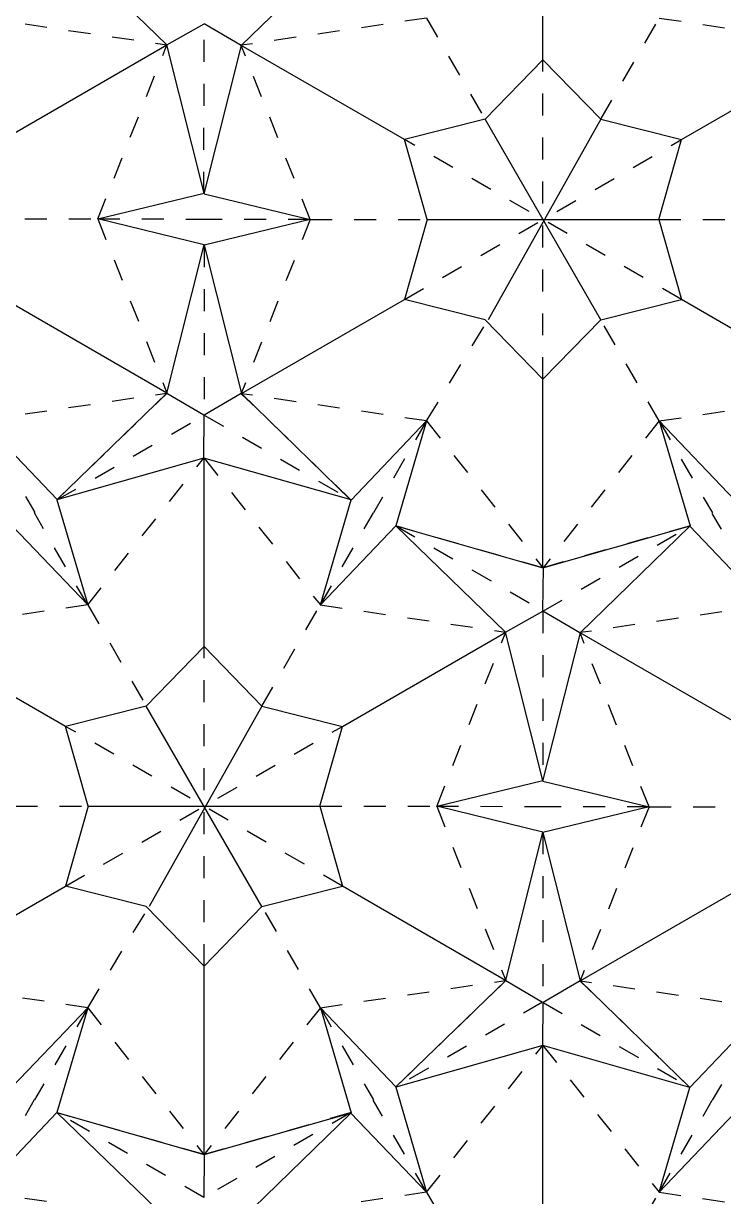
# Model space of a CAD drawing. Extents: x 8 to 204, y -288 to -10.
# Drawn here: x 105.4 to 150.3, y -168 to -92.7 of the extents above; entities that cross this region are included whole.
import ezdxf

# ---------------------------------------------------------------- set-up
doc = ezdxf.new("R2010")
doc.units = 0
for name, pattern in [('AI-LINETYPE-155', [2.822222, 1.411111, -1.411111]), ('AI-LINETYPE-156', [2.822222, 1.411111, -1.411111]), ('AI-LINETYPE-157', [2.822222, 1.411111, -1.411111]), ('AI-LINETYPE-159', [2.822222, 1.411111, -1.411111]), ('AI-LINETYPE-160', [2.822222, 1.411111, -1.411111]), ('AI-LINETYPE-161', [2.822222, 1.411111, -1.411111]), ('AI-LINETYPE-162', [2.822222, 1.411111, -1.411111]), ('AI-LINETYPE-163', [2.822222, 1.411111, -1.411111]), ('AI-LINETYPE-164', [2.822222, 1.411111, -1.411111]), ('AI-LINETYPE-165', [2.822222, 1.411111, -1.411111]), ('AI-LINETYPE-167', [2.822222, 1.411111, -1.411111]), ('AI-LINETYPE-168', [2.822222, 1.411111, -1.411111]), ('AI-LINETYPE-172', [2.822222, 1.411111, -1.411111]), ('AI-LINETYPE-173', [2.822222, 1.411111, -1.411111]), ('AI-LINETYPE-174', [2.822222, 1.411111, -1.411111]), ('AI-LINETYPE-175', [2.822222, 1.411111, -1.411111]), ('AI-LINETYPE-176', [2.822222, 1.411111, -1.411111]), ('AI-LINETYPE-180', [2.822222, 1.411111, -1.411111]), ('AI-LINETYPE-181', [2.822222, 1.411111, -1.411111]), ('AI-LINETYPE-182', [2.822222, 1.411111, -1.411111]), ('AI-LINETYPE-183', [2.822222, 1.411111, -1.411111]), ('AI-LINETYPE-184', [2.822222, 1.411111, -1.411111]), ('AI-LINETYPE-185', [2.822222, 1.411111, -1.411111]), ('AI-LINETYPE-192', [2.822222, 1.411111, -1.411111]), ('AI-LINETYPE-195', [2.822222, 1.411111, -1.411111]), ('AI-LINETYPE-196', [2.822222, 1.411111, -1.411111]), ('AI-LINETYPE-284', [2.822222, 1.411111, -1.411111]), ('AI-LINETYPE-286', [2.822222, 1.411111, -1.411111]), ('AI-LINETYPE-292', [2.822222, 1.411111, -1.411111]), ('AI-LINETYPE-293', [2.822222, 1.411111, -1.411111]), ('AI-LINETYPE-294', [2.822222, 1.411111, -1.411111]), ('AI-LINETYPE-295', [2.822222, 1.411111, -1.411111]), ('AI-LINETYPE-302', [2.822222, 1.411111, -1.411111]), ('AI-LINETYPE-303', [2.822222, 1.411111, -1.411111]), ('AI-LINETYPE-312', [2.822222, 1.411111, -1.411111]), ('AI-LINETYPE-313', [2.822222, 1.411111, -1.411111]), ('AI-LINETYPE-321', [2.822222, 1.411111, -1.411111]), ('AI-LINETYPE-322', [2.822222, 1.411111, -1.411111]), ('AI-LINETYPE-323', [2.822222, 1.411111, -1.411111]), ('AI-LINETYPE-328', [2.822222, 1.411111, -1.411111]), ('AI-LINETYPE-329', [2.822222, 1.411111, -1.411111]), ('AI-LINETYPE-330', [2.822222, 1.411111, -1.411111]), ('AI-LINETYPE-331', [2.822222, 1.411111, -1.411111]), ('AI-LINETYPE-332', [2.822222, 1.411111, -1.411111]), ('AI-LINETYPE-333', [2.822222, 1.411111, -1.411111]), ('AI-LINETYPE-334', [2.822222, 1.411111, -1.411111]), ('AI-LINETYPE-335', [2.822222, 1.411111, -1.411111]), ('AI-LINETYPE-336', [2.822222, 1.411111, -1.411111]), ('AI-LINETYPE-337', [2.822222, 1.411111, -1.411111]), ('AI-LINETYPE-338', [2.822222, 1.411111, -1.411111]), ('AI-LINETYPE-339', [2.822222, 1.411111, -1.411111]), ('AI-LINETYPE-340', [2.822222, 1.411111, -1.411111]), ('AI-LINETYPE-341', [2.822222, 1.411111, -1.411111]), ('AI-LINETYPE-342', [2.822222, 1.411111, -1.411111]), ('AI-LINETYPE-343', [2.822222, 1.411111, -1.411111]), ('AI-LINETYPE-345', [2.822222, 1.411111, -1.411111]), ('AI-LINETYPE-346', [2.822222, 1.411111, -1.411111]), ('AI-LINETYPE-348', [2.822222, 1.411111, -1.411111]), ('AI-LINETYPE-349', [2.822222, 1.411111, -1.411111]), ('AI-LINETYPE-350', [2.822222, 1.411111, -1.411111]), ('AI-LINETYPE-351', [2.822222, 1.411111, -1.411111]), ('AI-LINETYPE-352', [2.822222, 1.411111, -1.411111]), ('AI-LINETYPE-354', [2.822222, 1.411111, -1.411111]), ('AI-LINETYPE-355', [2.822222, 1.411111, -1.411111]), ('AI-LINETYPE-356', [2.822222, 1.411111, -1.411111]), ('AI-LINETYPE-357', [2.822222, 1.411111, -1.411111]), ('AI-LINETYPE-358', [2.822222, 1.411111, -1.411111]), ('AI-LINETYPE-359', [2.822222, 1.411111, -1.411111]), ('AI-LINETYPE-361', [2.822222, 1.411111, -1.411111]), ('AI-LINETYPE-362', [2.822222, 1.411111, -1.411111]), ('AI-LINETYPE-364', [2.822222, 1.411111, -1.411111]), ('AI-LINETYPE-372', [2.822222, 1.411111, -1.411111]), ('AI-LINETYPE-381', [2.822222, 1.411111, -1.411111]), ('AI-LINETYPE-382', [2.822222, 1.411111, -1.411111]), ('AI-LINETYPE-383', [2.822222, 1.411111, -1.411111]), ('AI-LINETYPE-384', [2.822222, 1.411111, -1.411111]), ('AI-LINETYPE-388', [2.822222, 1.411111, -1.411111]), ('AI-LINETYPE-389', [2.822222, 1.411111, -1.411111]), ('AI-LINETYPE-390', [2.822222, 1.411111, -1.411111]), ('AI-LINETYPE-397', [2.822222, 1.411111, -1.411111]), ('AI-LINETYPE-398', [2.822222, 1.411111, -1.411111]), ('AI-LINETYPE-401', [2.822222, 1.411111, -1.411111]), ('AI-LINETYPE-402', [2.822222, 1.411111, -1.411111]), ('AI-LINETYPE-485', [2.822222, 1.411111, -1.411111]), ('AI-LINETYPE-494', [2.822222, 1.411111, -1.411111]), ('AI-LINETYPE-496', [2.822222, 1.411111, -1.411111]), ('AI-LINETYPE-497', [2.822222, 1.411111, -1.411111]), ('AI-LINETYPE-499', [2.822222, 1.411111, -1.411111]), ('AI-LINETYPE-504', [2.822222, 1.411111, -1.411111]), ('AI-LINETYPE-505', [2.822222, 1.411111, -1.411111]), ('AI-LINETYPE-508', [2.822222, 1.411111, -1.411111]), ('AI-LINETYPE-514', [2.822222, 1.411111, -1.411111]), ('AI-LINETYPE-515', [2.822222, 1.411111, -1.411111]), ('AI-LINETYPE-516', [2.822222, 1.411111, -1.411111]), ('AI-LINETYPE-517', [2.822222, 1.411111, -1.411111]), ('AI-LINETYPE-620', [2.822222, 1.411111, -1.411111]), ('AI-LINETYPE-630', [2.822222, 1.411111, -1.411111]), ('AI-LINETYPE-640', [2.822222, 1.411111, -1.411111])]:
    doc.linetypes.add(name, pattern=pattern)
doc.layers.add('MOUNTAINLINE', color=7, linetype='CONTINUOUS')
doc.layers.add('VALLEYLINE', color=7, linetype='CONTINUOUS')

# ---------------------------------------------------------------- blocks, each defined once
blk = doc.blocks.new('BLOCK_50')
at = {"layer": 'VALLEYLINE', "color": 29, "linetype": 'AI-LINETYPE-164'}
blk.add_lwpolyline([(146.224, -118.187), (138.766, -127.61)], dxfattribs=at)
blk = doc.blocks.new('BLOCK_51')
at = {"layer": 'VALLEYLINE', "color": 29, "linetype": 'AI-LINETYPE-165'}
blk.add_lwpolyline([(131.297, -118.187), (138.756, -127.61)], dxfattribs=at)
blk = doc.blocks.new('BLOCK_53')
at = {"layer": 'VALLEYLINE', "color": 29, "linetype": 'AI-LINETYPE-167'}
blk.add_lwpolyline([(146.222, -118.189), (158.112, -116.441)], dxfattribs=at)
blk = doc.blocks.new('BLOCK_54')
at = {"layer": 'VALLEYLINE', "color": 29, "linetype": 'AI-LINETYPE-168'}
blk.add_lwpolyline([(146.222, -92.337), (158.112, -94.085)], dxfattribs=at)
blk = doc.blocks.new('BLOCK_58')
at = {"layer": 'VALLEYLINE', "color": 29, "linetype": 'AI-LINETYPE-172'}
blk.add_lwpolyline([(123.836, -105.264), (119.405, -94.093)], dxfattribs=at)
blk = doc.blocks.new('BLOCK_59')
at = {"layer": 'VALLEYLINE', "color": 29, "linetype": 'AI-LINETYPE-173'}
blk.add_lwpolyline([(131.299, -92.337), (119.41, -94.085)], dxfattribs=at)
blk = doc.blocks.new('BLOCK_60')
at = {"layer": 'VALLEYLINE', "color": 29, "linetype": 'AI-LINETYPE-174'}
blk.add_lwpolyline([(131.299, -118.189), (119.41, -116.441)], dxfattribs=at)
blk = doc.blocks.new('BLOCK_61')
at = {"layer": 'VALLEYLINE', "color": 29, "linetype": 'AI-LINETYPE-175'}
blk.add_lwpolyline([(123.836, -105.261), (119.405, -116.432)], dxfattribs=at)
blk = doc.blocks.new('BLOCK_88')
at = {"layer": 'VALLEYLINE', "color": 29, "linetype": 'AI-LINETYPE-292'}
blk.add_lwpolyline([(110.207, -105.227), (114.639, -116.398)], dxfattribs=at)
blk = doc.blocks.new('BLOCK_89')
at = {"layer": 'VALLEYLINE', "color": 29, "linetype": 'AI-LINETYPE-293'}
blk.add_lwpolyline([(102.744, -118.154), (114.633, -116.406)], dxfattribs=at)
blk = doc.blocks.new('BLOCK_90')
at = {"layer": 'VALLEYLINE', "color": 29, "linetype": 'AI-LINETYPE-294'}
blk.add_lwpolyline([(102.744, -92.302), (114.633, -94.05)], dxfattribs=at)
blk = doc.blocks.new('BLOCK_91')
at = {"layer": 'VALLEYLINE', "color": 29, "linetype": 'AI-LINETYPE-295'}
blk.add_lwpolyline([(110.207, -105.23), (114.639, -94.059)], dxfattribs=at)
blk = doc.blocks.new('BLOCK_98')
at = {"layer": 'VALLEYLINE', "color": 29, "linetype": 'AI-LINETYPE-336'}
blk.add_lwpolyline([(124.48, -155.847), (117.022, -165.27)], dxfattribs=at)
blk = doc.blocks.new('BLOCK_99')
at = {"layer": 'VALLEYLINE', "color": 29, "linetype": 'AI-LINETYPE-337'}
blk.add_lwpolyline([(109.553, -155.847), (117.012, -165.27)], dxfattribs=at)
blk = doc.blocks.new('BLOCK_100')
at = {"layer": 'VALLEYLINE', "color": 29, "linetype": 'AI-LINETYPE-338'}
blk.add_lwpolyline([(131.942, -142.921), (136.373, -154.092)], dxfattribs=at)
blk = doc.blocks.new('BLOCK_101')
at = {"layer": 'VALLEYLINE', "color": 29, "linetype": 'AI-LINETYPE-339'}
blk.add_lwpolyline([(124.478, -155.848), (136.368, -154.1)], dxfattribs=at)
blk = doc.blocks.new('BLOCK_102')
at = {"layer": 'VALLEYLINE', "color": 29, "linetype": 'AI-LINETYPE-340'}
blk.add_lwpolyline([(124.478, -129.996), (136.368, -131.745)], dxfattribs=at)
blk = doc.blocks.new('BLOCK_103')
at = {"layer": 'VALLEYLINE', "color": 29, "linetype": 'AI-LINETYPE-341'}
blk.add_lwpolyline([(131.942, -142.924), (136.373, -131.753)], dxfattribs=at)
blk = doc.blocks.new('BLOCK_104')
at = {"layer": 'VALLEYLINE', "color": 29, "linetype": 'AI-LINETYPE-342'}
blk.add_lwpolyline([(109.553, -129.997), (117.012, -120.575)], dxfattribs=at)
blk = doc.blocks.new('BLOCK_105')
at = {"layer": 'VALLEYLINE', "color": 29, "linetype": 'AI-LINETYPE-343'}
blk.add_lwpolyline([(117.022, -120.575), (124.48, -129.997)], dxfattribs=at)
blk = doc.blocks.new('BLOCK_107')
at = {"layer": 'VALLEYLINE', "color": 29, "linetype": 'AI-LINETYPE-345'}
blk.add_lwpolyline([(109.555, -129.996), (97.666, -131.744)], dxfattribs=at)
blk = doc.blocks.new('BLOCK_108')
at = {"layer": 'VALLEYLINE', "color": 29, "linetype": 'AI-LINETYPE-346'}
blk.add_lwpolyline([(109.555, -155.848), (97.666, -154.1)], dxfattribs=at)
blk = doc.blocks.new('BLOCK_118')
at = {"layer": 'VALLEYLINE', "color": 29, "linetype": 'AI-LINETYPE-381'}
blk.add_lwpolyline([(145.57, -142.958), (141.139, -131.787)], dxfattribs=at)
blk = doc.blocks.new('BLOCK_119')
at = {"layer": 'VALLEYLINE', "color": 29, "linetype": 'AI-LINETYPE-382'}
blk.add_lwpolyline([(153.034, -130.031), (141.144, -131.778)], dxfattribs=at)
blk = doc.blocks.new('BLOCK_120')
at = {"layer": 'VALLEYLINE', "color": 29, "linetype": 'AI-LINETYPE-383'}
blk.add_lwpolyline([(153.034, -155.882), (141.144, -154.135)], dxfattribs=at)
blk = doc.blocks.new('BLOCK_121')
at = {"layer": 'VALLEYLINE', "color": 29, "linetype": 'AI-LINETYPE-384'}
blk.add_lwpolyline([(145.57, -142.956), (141.139, -154.126)], dxfattribs=at)
blk = doc.blocks.new('BLOCK_150')
at = {"layer": 'VALLEYLINE', "color": 29, "linetype": 'AI-LINETYPE-494'}
blk.add_lwpolyline([(146.213, -167.69), (158.102, -169.438)], dxfattribs=at)
blk = doc.blocks.new('BLOCK_152')
at = {"layer": 'VALLEYLINE', "color": 29, "linetype": 'AI-LINETYPE-496'}
blk.add_lwpolyline([(131.288, -167.691), (138.746, -158.268)], dxfattribs=at)
blk = doc.blocks.new('BLOCK_153')
at = {"layer": 'VALLEYLINE', "color": 29, "linetype": 'AI-LINETYPE-497'}
blk.add_lwpolyline([(138.756, -158.268), (146.215, -167.691)], dxfattribs=at)
blk = doc.blocks.new('BLOCK_155')
at = {"layer": 'VALLEYLINE', "color": 29, "linetype": 'AI-LINETYPE-499'}
blk.add_lwpolyline([(131.29, -167.69), (119.4, -169.438)], dxfattribs=at)
blk = doc.blocks.new('BLOCK_186')
at = {"layer": 'VALLEYLINE', "color": 29, "linetype": 'AI-LINETYPE-620'}
blk.add_lwpolyline([(102.734, -167.656), (114.624, -169.404)], dxfattribs=at)
blk = doc.blocks.new('BLOCK_290')
at = {"layer": 'MOUNTAINLINE', "color": 29}
blk.add_lwpolyline([(142.473, -111.693), (138.761, -115.518)], dxfattribs=at)
blk = doc.blocks.new('BLOCK_291')
at = {"layer": 'MOUNTAINLINE', "color": 29}
blk.add_lwpolyline([(135.048, -111.693), (138.761, -115.518)], dxfattribs=at)
blk = doc.blocks.new('BLOCK_292')
at = {"layer": 'MOUNTAINLINE', "color": 29}
blk.add_lwpolyline([(146.186, -105.263), (147.643, -110.391)], dxfattribs=at)
blk = doc.blocks.new('BLOCK_293')
at = {"layer": 'MOUNTAINLINE', "color": 29}
blk.add_lwpolyline([(142.474, -111.693), (147.643, -110.391)], dxfattribs=at)
blk = doc.blocks.new('BLOCK_294')
at = {"layer": 'MOUNTAINLINE', "color": 29}
blk.add_lwpolyline([(142.474, -98.832), (147.643, -100.135)], dxfattribs=at)
blk = doc.blocks.new('BLOCK_295')
at = {"layer": 'MOUNTAINLINE', "color": 29}
blk.add_lwpolyline([(146.186, -105.262), (147.643, -100.135)], dxfattribs=at)
blk = doc.blocks.new('BLOCK_296')
at = {"layer": 'MOUNTAINLINE', "color": 29}
blk.add_lwpolyline([(135.048, -98.832), (138.761, -95.007)], dxfattribs=at)
blk = doc.blocks.new('BLOCK_297')
at = {"layer": 'MOUNTAINLINE', "color": 29}
blk.add_lwpolyline([(142.473, -98.832), (138.761, -95.007)], dxfattribs=at)
blk = doc.blocks.new('BLOCK_298')
at = {"layer": 'MOUNTAINLINE', "color": 29}
blk.add_lwpolyline([(131.336, -105.262), (129.879, -100.135)], dxfattribs=at)
blk = doc.blocks.new('BLOCK_299')
at = {"layer": 'MOUNTAINLINE', "color": 29}
blk.add_lwpolyline([(135.048, -98.832), (129.879, -100.135)], dxfattribs=at)
blk = doc.blocks.new('BLOCK_300')
at = {"layer": 'MOUNTAINLINE', "color": 29}
blk.add_lwpolyline([(135.048, -111.693), (129.879, -110.391)], dxfattribs=at)
blk = doc.blocks.new('BLOCK_301')
at = {"layer": 'MOUNTAINLINE', "color": 29}
blk.add_lwpolyline([(131.336, -105.263), (129.879, -110.391)], dxfattribs=at)
blk = doc.blocks.new('BLOCK_338')
at = {"layer": 'MOUNTAINLINE', "color": 29}
blk.add_lwpolyline([(120.729, -149.352), (117.017, -153.178)], dxfattribs=at)
blk = doc.blocks.new('BLOCK_339')
at = {"layer": 'MOUNTAINLINE', "color": 29}
blk.add_lwpolyline([(113.304, -149.352), (117.017, -153.178)], dxfattribs=at)
blk = doc.blocks.new('BLOCK_340')
at = {"layer": 'MOUNTAINLINE', "color": 29}
blk.add_lwpolyline([(124.442, -142.922), (125.899, -148.05)], dxfattribs=at)
blk = doc.blocks.new('BLOCK_341')
at = {"layer": 'MOUNTAINLINE', "color": 29}
blk.add_lwpolyline([(120.73, -149.352), (125.899, -148.05)], dxfattribs=at)
blk = doc.blocks.new('BLOCK_342')
at = {"layer": 'MOUNTAINLINE', "color": 29}
blk.add_lwpolyline([(120.73, -136.492), (125.899, -137.794)], dxfattribs=at)
blk = doc.blocks.new('BLOCK_343')
at = {"layer": 'MOUNTAINLINE', "color": 29}
blk.add_lwpolyline([(124.442, -142.922), (125.899, -137.794)], dxfattribs=at)
blk = doc.blocks.new('BLOCK_344')
at = {"layer": 'MOUNTAINLINE', "color": 29}
blk.add_lwpolyline([(113.304, -136.492), (117.017, -132.666)], dxfattribs=at)
blk = doc.blocks.new('BLOCK_345')
at = {"layer": 'MOUNTAINLINE', "color": 29}
blk.add_lwpolyline([(120.729, -136.492), (117.017, -132.666)], dxfattribs=at)
blk = doc.blocks.new('BLOCK_346')
at = {"layer": 'MOUNTAINLINE', "color": 29}
blk.add_lwpolyline([(109.592, -142.922), (108.135, -137.794)], dxfattribs=at)
blk = doc.blocks.new('BLOCK_347')
at = {"layer": 'MOUNTAINLINE', "color": 29}
blk.add_lwpolyline([(113.304, -136.492), (108.135, -137.794)], dxfattribs=at)
blk = doc.blocks.new('BLOCK_348')
at = {"layer": 'MOUNTAINLINE', "color": 29}
blk.add_lwpolyline([(113.304, -149.352), (108.135, -148.05)], dxfattribs=at)
blk = doc.blocks.new('BLOCK_349')
at = {"layer": 'MOUNTAINLINE', "color": 29}
blk.add_lwpolyline([(109.592, -142.922), (108.135, -148.05)], dxfattribs=at)

msp = doc.modelspace()

# ---------------------------------------------------------------- linework, layer by layer
at = {"layer": 'MOUNTAINLINE', "color": 29}
for points in [[(138.761, -95.007), (138.766, -82.915)], [(117.027, -103.573), (114.633, -94.05), (107.59, -87.226)], [(126.456, -87.259), (119.41, -94.099), (117.004, -103.606)], [(114.633, -94.05), (117.027, -92.697)], [(119.396, -94.093), (117.027, -92.697)], [(104.165, -100.1), (114.639, -94.059)], [(129.879, -100.135), (119.41, -94.099)], [(147.643, -100.135), (158.117, -94.093)], [(142.473, -111.693), (135.048, -98.832)], [(142.474, -98.832), (135.239, -111.693)], [(117.027, -106.886), (110.207, -105.227), (117.027, -103.573)], [(117.017, -103.606), (123.836, -105.264), (117.017, -106.918)], [(131.336, -105.262), (146.186, -105.263)], [(107.598, -123.232), (114.639, -116.398), (117.027, -106.886)], [(117.017, -106.918), (119.415, -116.43), (126.444, -123.265)], [(114.633, -116.406), (104.165, -110.356)], [(119.415, -116.43), (129.879, -110.391)], [(158.112, -116.441), (147.643, -110.391)], [(138.761, -127.618), (138.761, -115.518)], [(114.639, -116.398), (117.007, -117.794)], [(119.406, -116.43), (117.037, -117.826)], [(107.598, -123.232), (102.744, -118.154), (104.715, -124.894)], [(117.012, -120.575), (117.037, -117.826)], [(126.449, -123.273), (131.299, -118.189), (129.322, -124.921)], [(151.076, -123.266), (146.223, -118.189), (148.194, -124.928)], [(126.456, -123.264), (117.012, -120.575), (107.58, -123.262)], [(117.017, -132.666), (117.022, -120.575)], [(107.58, -123.262), (109.555, -129.996), (104.702, -124.918)], [(129.325, -124.92), (124.48, -129.997), (126.456, -123.264)], [(151.058, -123.297), (153.034, -130.031), (148.18, -124.953)], [(129.322, -124.921), (138.761, -127.618), (148.194, -124.928)], [(138.762, -141.267), (136.368, -131.745), (129.325, -124.92)], [(148.19, -124.953), (141.144, -131.793), (138.739, -141.3)], [(138.766, -127.61), (138.742, -130.359)], [(136.368, -131.745), (138.762, -130.391)], [(141.13, -131.787), (138.762, -130.391)], [(108.135, -137.794), (97.666, -131.759)], [(125.899, -137.794), (136.373, -131.753)], [(151.614, -137.829), (141.144, -131.793)], [(120.729, -149.352), (113.304, -136.492)], [(120.73, -136.492), (113.495, -149.352)], [(138.762, -144.58), (131.942, -142.921), (138.762, -141.267)], [(138.751, -141.299), (145.57, -142.958), (138.751, -144.612)], [(109.592, -142.922), (124.442, -142.922)], [(129.332, -160.926), (136.373, -154.092), (138.762, -144.58)], [(138.751, -144.612), (141.149, -154.124), (148.178, -160.959)], [(97.671, -154.089), (108.135, -148.05)], [(136.368, -154.1), (125.899, -148.05)], [(141.149, -154.124), (151.614, -148.084)], [(117.017, -165.278), (117.017, -153.178)], [(136.373, -154.092), (138.742, -155.487)], [(141.139, -154.124), (138.771, -155.519)], [(138.746, -158.268), (138.771, -155.519)], [(104.705, -160.933), (109.555, -155.848), (107.578, -162.581)], [(129.332, -160.926), (124.479, -155.848), (126.449, -162.588)], [(148.183, -160.967), (153.034, -155.882), (151.056, -162.615)], [(148.19, -160.958), (138.746, -158.268), (129.314, -160.956)], [(138.751, -170.36), (138.756, -158.268)], [(107.581, -162.579), (102.736, -167.657), (104.712, -160.923)], [(129.314, -160.956), (131.29, -167.69), (126.436, -162.613)], [(151.058, -162.614), (146.215, -167.691), (148.19, -160.958)], [(107.578, -162.581), (117.017, -165.278), (126.449, -162.588)], [(117.017, -178.927), (114.624, -169.404), (107.581, -162.579)], [(126.445, -162.613), (119.4, -169.452), (116.995, -178.96)], [(117.022, -165.27), (116.998, -168.019)]]:
    msp.add_lwpolyline(points, dxfattribs=at)
at = {"layer": 'VALLEYLINE', "color": 29, "linetype": 'AI-LINETYPE-182'}
msp.add_lwpolyline([(131.297, -92.338), (135.048, -98.832)], dxfattribs=at)
at = {"layer": 'VALLEYLINE', "color": 29, "linetype": 'AI-LINETYPE-159'}
msp.add_lwpolyline([(142.474, -98.832), (146.224, -92.338)], dxfattribs=at)
at = {"layer": 'VALLEYLINE', "color": 29, "linetype": 'AI-LINETYPE-192'}
msp.add_lwpolyline([(117.007, -103.605), (117.027, -92.697)], dxfattribs=at)
at = {"layer": 'VALLEYLINE', "color": 29, "linetype": 'AI-LINETYPE-313'}
msp.add_lwpolyline([(117.027, -92.697), (117.027, -92.697)], dxfattribs=at)
at = {"layer": 'VALLEYLINE', "color": 29, "linetype": 'AI-LINETYPE-184'}
msp.add_lwpolyline([(138.761, -115.518), (138.761, -95.007)], dxfattribs=at)
at = {"layer": 'VALLEYLINE', "color": 29, "linetype": 'AI-LINETYPE-183'}
msp.add_lwpolyline([(129.879, -110.391), (147.643, -100.135)], dxfattribs=at)
at = {"layer": 'VALLEYLINE', "color": 29, "linetype": 'AI-LINETYPE-185'}
msp.add_lwpolyline([(147.643, -110.391), (129.879, -100.135)], dxfattribs=at)
at = {"layer": 'VALLEYLINE', "color": 29, "linetype": 'AI-LINETYPE-312'}
msp.add_lwpolyline([(117.027, -103.573), (117.027, -103.573)], dxfattribs=at)
at = {"layer": 'VALLEYLINE', "color": 29, "linetype": 'AI-LINETYPE-286'}
msp.add_lwpolyline([(102.708, -105.228), (110.207, -105.23)], dxfattribs=at)
at = {"layer": 'VALLEYLINE', "color": 29, "linetype": 'AI-LINETYPE-303'}
msp.add_lwpolyline([(110.207, -105.227), (117.024, -105.232)], dxfattribs=at)
at = {"layer": 'VALLEYLINE', "color": 29, "linetype": 'AI-LINETYPE-181'}
msp.add_lwpolyline([(123.836, -105.264), (117.004, -105.261)], dxfattribs=at)
at = {"layer": 'VALLEYLINE', "color": 29, "linetype": 'AI-LINETYPE-163'}
msp.add_lwpolyline([(123.836, -105.264), (131.336, -105.262)], dxfattribs=at)
at = {"layer": 'VALLEYLINE', "color": 29, "linetype": 'AI-LINETYPE-160'}
msp.add_lwpolyline([(146.186, -105.263), (153.686, -105.264)], dxfattribs=at)
at = {"layer": 'VALLEYLINE', "color": 29, "linetype": 'AI-LINETYPE-323'}
msp.add_lwpolyline([(117.027, -106.886), (117.027, -106.886)], dxfattribs=at)
at = {"layer": 'VALLEYLINE', "color": 29, "linetype": 'AI-LINETYPE-196'}
msp.add_lwpolyline([(117.017, -106.918), (117.037, -117.826)], dxfattribs=at)
at = {"layer": 'VALLEYLINE', "color": 29, "linetype": 'AI-LINETYPE-162'}
msp.add_lwpolyline([(131.297, -118.187), (135.239, -111.693)], dxfattribs=at)
at = {"layer": 'VALLEYLINE', "color": 29, "linetype": 'AI-LINETYPE-161'}
msp.add_lwpolyline([(146.223, -118.189), (142.473, -111.693)], dxfattribs=at)
at = {"layer": 'VALLEYLINE', "color": 29, "linetype": 'AI-LINETYPE-284'}
msp.add_lwpolyline([(114.644, -116.407), (107.598, -123.232)], dxfattribs=at)
at = {"layer": 'VALLEYLINE', "color": 29, "linetype": 'AI-LINETYPE-155'}
msp.add_lwpolyline([(126.458, -123.273), (119.41, -116.441)], dxfattribs=at)
at = {"layer": 'VALLEYLINE', "color": 29, "linetype": 'AI-LINETYPE-302'}
msp.add_lwpolyline([(102.744, -118.154), (106.154, -124.062)], dxfattribs=at)
at = {"layer": 'VALLEYLINE', "color": 29, "linetype": 'AI-LINETYPE-359'}
msp.add_lwpolyline([(107.58, -123.262), (117.037, -117.826), (126.456, -123.264)], dxfattribs=at)
at = {"layer": 'VALLEYLINE', "color": 29, "linetype": 'AI-LINETYPE-322'}
msp.add_lwpolyline([(117.007, -117.794), (117.007, -117.794)], dxfattribs=at)
at = {"layer": 'VALLEYLINE', "color": 29, "linetype": 'AI-LINETYPE-180'}
msp.add_lwpolyline([(131.299, -118.189), (127.884, -124.096)], dxfattribs=at)
at = {"layer": 'VALLEYLINE', "color": 29, "linetype": 'AI-LINETYPE-176'}
msp.add_lwpolyline([(146.223, -118.189), (149.633, -124.096)], dxfattribs=at)
at = {"layer": 'VALLEYLINE', "color": 29, "linetype": 'AI-LINETYPE-321'}
msp.add_lwpolyline([(107.588, -123.232), (107.588, -123.232)], dxfattribs=at)
at = {"layer": 'VALLEYLINE', "color": 29, "linetype": 'AI-LINETYPE-195'}
msp.add_lwpolyline([(126.456, -123.264), (126.456, -123.264)], dxfattribs=at)
at = {"layer": 'VALLEYLINE', "color": 29, "linetype": 'AI-LINETYPE-351'}
msp.add_lwpolyline([(109.553, -129.997), (106.14, -124.088)], dxfattribs=at)
at = {"layer": 'VALLEYLINE', "color": 29, "linetype": 'AI-LINETYPE-350'}
msp.add_lwpolyline([(124.48, -129.997), (127.889, -124.085)], dxfattribs=at)
at = {"layer": 'VALLEYLINE', "color": 29, "linetype": 'AI-LINETYPE-388'}
msp.add_lwpolyline([(153.032, -130.032), (149.618, -124.122)], dxfattribs=at)
at = {"layer": 'VALLEYLINE', "color": 29, "linetype": 'AI-LINETYPE-358'}
msp.add_lwpolyline([(129.325, -124.92), (138.762, -130.391), (138.762, -141.267)], dxfattribs=at)
at = {"layer": 'VALLEYLINE', "color": 29, "linetype": 'AI-LINETYPE-156'}
msp.add_lwpolyline([(138.761, -127.618), (129.327, -124.929)], dxfattribs=at)
at = {"layer": 'VALLEYLINE', "color": 29, "linetype": 'AI-LINETYPE-397'}
msp.add_lwpolyline([(138.762, -130.391), (148.18, -124.953)], dxfattribs=at)
at = {"layer": 'VALLEYLINE', "color": 29, "linetype": 'AI-LINETYPE-157'}
msp.add_lwpolyline([(148.208, -124.923), (138.766, -127.61)], dxfattribs=at)
at = {"layer": 'VALLEYLINE', "color": 29, "linetype": 'AI-LINETYPE-354'}
msp.add_lwpolyline([(109.553, -129.997), (113.304, -136.492)], dxfattribs=at)
at = {"layer": 'VALLEYLINE', "color": 29, "linetype": 'AI-LINETYPE-331'}
msp.add_lwpolyline([(120.73, -136.492), (124.48, -129.997)], dxfattribs=at)
at = {"layer": 'VALLEYLINE', "color": 29, "linetype": 'AI-LINETYPE-356'}
msp.add_lwpolyline([(117.017, -153.178), (117.017, -132.666)], dxfattribs=at)
at = {"layer": 'VALLEYLINE', "color": 29, "linetype": 'AI-LINETYPE-355'}
msp.add_lwpolyline([(108.135, -148.05), (125.899, -137.794)], dxfattribs=at)
at = {"layer": 'VALLEYLINE', "color": 29, "linetype": 'AI-LINETYPE-357'}
msp.add_lwpolyline([(125.899, -148.05), (108.135, -137.794)], dxfattribs=at)
at = {"layer": 'VALLEYLINE', "color": 29, "linetype": 'AI-LINETYPE-398'}
msp.add_lwpolyline([(138.742, -141.299), (138.742, -141.299)], dxfattribs=at)
at = {"layer": 'VALLEYLINE', "color": 29, "linetype": 'AI-LINETYPE-335'}
msp.add_lwpolyline([(102.092, -142.924), (109.592, -142.922)], dxfattribs=at)
at = {"layer": 'VALLEYLINE', "color": 29, "linetype": 'AI-LINETYPE-332'}
msp.add_lwpolyline([(124.442, -142.922), (131.942, -142.924)], dxfattribs=at)
at = {"layer": 'VALLEYLINE', "color": 29, "linetype": 'AI-LINETYPE-349'}
msp.add_lwpolyline([(131.942, -142.921), (138.759, -142.926)], dxfattribs=at)
at = {"layer": 'VALLEYLINE', "color": 29, "linetype": 'AI-LINETYPE-390'}
msp.add_lwpolyline([(145.57, -142.958), (138.739, -142.955)], dxfattribs=at)
at = {"layer": 'VALLEYLINE', "color": 29, "linetype": 'AI-LINETYPE-372'}
msp.add_lwpolyline([(145.57, -142.958), (153.07, -142.957)], dxfattribs=at)
at = {"layer": 'VALLEYLINE', "color": 29, "linetype": 'AI-LINETYPE-362'}
msp.add_lwpolyline([(138.762, -144.58), (138.742, -155.487), (129.322, -160.926)], dxfattribs=at)
at = {"layer": 'VALLEYLINE', "color": 29, "linetype": 'AI-LINETYPE-402'}
msp.add_lwpolyline([(138.751, -144.612), (138.751, -144.612)], dxfattribs=at)
at = {"layer": 'VALLEYLINE', "color": 29, "linetype": 'AI-LINETYPE-334'}
msp.add_lwpolyline([(109.553, -155.847), (113.495, -149.352)], dxfattribs=at)
at = {"layer": 'VALLEYLINE', "color": 29, "linetype": 'AI-LINETYPE-333'}
msp.add_lwpolyline([(124.479, -155.848), (120.729, -149.352)], dxfattribs=at)
at = {"layer": 'VALLEYLINE', "color": 29, "linetype": 'AI-LINETYPE-330'}
msp.add_lwpolyline([(136.378, -154.1), (129.332, -160.926)], dxfattribs=at)
at = {"layer": 'VALLEYLINE', "color": 29, "linetype": 'AI-LINETYPE-364'}
msp.add_lwpolyline([(148.193, -160.967), (141.144, -154.135)], dxfattribs=at)
at = {"layer": 'VALLEYLINE', "color": 29, "linetype": 'AI-LINETYPE-401'}
msp.add_lwpolyline([(138.771, -155.519), (148.19, -160.958)], dxfattribs=at)
at = {"layer": 'VALLEYLINE', "color": 29, "linetype": 'AI-LINETYPE-515'}
msp.add_lwpolyline([(138.771, -155.519), (138.771, -155.519)], dxfattribs=at)
at = {"layer": 'VALLEYLINE', "color": 29, "linetype": 'AI-LINETYPE-352'}
msp.add_lwpolyline([(109.555, -155.848), (106.14, -161.757)], dxfattribs=at)
at = {"layer": 'VALLEYLINE', "color": 29, "linetype": 'AI-LINETYPE-348'}
msp.add_lwpolyline([(124.479, -155.848), (127.889, -161.756)], dxfattribs=at)
at = {"layer": 'VALLEYLINE', "color": 29, "linetype": 'AI-LINETYPE-389'}
msp.add_lwpolyline([(153.034, -155.882), (149.618, -161.79)], dxfattribs=at)
at = {"layer": 'VALLEYLINE', "color": 29, "linetype": 'AI-LINETYPE-516'}
msp.add_lwpolyline([(129.314, -160.956), (129.314, -160.956)], dxfattribs=at)
at = {"layer": 'VALLEYLINE', "color": 29, "linetype": 'AI-LINETYPE-514'}
msp.add_lwpolyline([(148.19, -160.958), (148.19, -160.958)], dxfattribs=at)
at = {"layer": 'VALLEYLINE', "color": 29, "linetype": 'AI-LINETYPE-630'}
msp.add_lwpolyline([(102.736, -167.657), (106.145, -161.745)], dxfattribs=at)
at = {"layer": 'VALLEYLINE', "color": 29, "linetype": 'AI-LINETYPE-505'}
msp.add_lwpolyline([(131.288, -167.691), (127.874, -161.782)], dxfattribs=at)
at = {"layer": 'VALLEYLINE', "color": 29, "linetype": 'AI-LINETYPE-504'}
msp.add_lwpolyline([(146.215, -167.691), (149.623, -161.779)], dxfattribs=at)
at = {"layer": 'VALLEYLINE', "color": 29, "linetype": 'AI-LINETYPE-361'}
msp.add_lwpolyline([(126.454, -162.582), (116.998, -168.019), (107.578, -162.581)], dxfattribs=at)
at = {"layer": 'VALLEYLINE', "color": 29, "linetype": 'AI-LINETYPE-640'}
msp.add_lwpolyline([(107.581, -162.579), (107.581, -162.579)], dxfattribs=at)
at = {"layer": 'VALLEYLINE', "color": 29, "linetype": 'AI-LINETYPE-328'}
msp.add_lwpolyline([(117.017, -165.278), (107.583, -162.589)], dxfattribs=at)
at = {"layer": 'VALLEYLINE', "color": 29, "linetype": 'AI-LINETYPE-329'}
msp.add_lwpolyline([(126.463, -162.582), (117.022, -165.27)], dxfattribs=at)
at = {"layer": 'VALLEYLINE', "color": 29, "linetype": 'AI-LINETYPE-517'}
msp.add_lwpolyline([(126.436, -162.613), (126.436, -162.613)], dxfattribs=at)
at = {"layer": 'VALLEYLINE', "color": 29, "linetype": 'AI-LINETYPE-508'}
msp.add_lwpolyline([(131.288, -167.691), (135.039, -174.186)], dxfattribs=at)
at = {"layer": 'VALLEYLINE', "color": 29, "linetype": 'AI-LINETYPE-485'}
msp.add_lwpolyline([(142.464, -174.186), (146.215, -167.691)], dxfattribs=at)

# ---------------------------------------------------------------- block references
at = {"layer": 'MOUNTAINLINE'}
for name in ['BLOCK_296', 'BLOCK_297', 'BLOCK_299', 'BLOCK_294', 'BLOCK_298', 'BLOCK_295', 'BLOCK_301', 'BLOCK_292', 'BLOCK_300', 'BLOCK_293', 'BLOCK_291', 'BLOCK_290', 'BLOCK_344', 'BLOCK_345', 'BLOCK_347', 'BLOCK_342', 'BLOCK_346', 'BLOCK_343', 'BLOCK_349', 'BLOCK_340', 'BLOCK_348', 'BLOCK_341', 'BLOCK_339', 'BLOCK_338']:
    msp.add_blockref(name, (0, 0), dxfattribs=at)
at = {"layer": 'VALLEYLINE'}
for name in ['BLOCK_90', 'BLOCK_59', 'BLOCK_54', 'BLOCK_91', 'BLOCK_58', 'BLOCK_88', 'BLOCK_61', 'BLOCK_89', 'BLOCK_60', 'BLOCK_53', 'BLOCK_51', 'BLOCK_50', 'BLOCK_104', 'BLOCK_105', 'BLOCK_107', 'BLOCK_102', 'BLOCK_119', 'BLOCK_103', 'BLOCK_118', 'BLOCK_100', 'BLOCK_121', 'BLOCK_108', 'BLOCK_101', 'BLOCK_120', 'BLOCK_99', 'BLOCK_98', 'BLOCK_152', 'BLOCK_153', 'BLOCK_186', 'BLOCK_155', 'BLOCK_150']:
    msp.add_blockref(name, (0, 0), dxfattribs=at)

doc.saveas('drawing.dxf')
